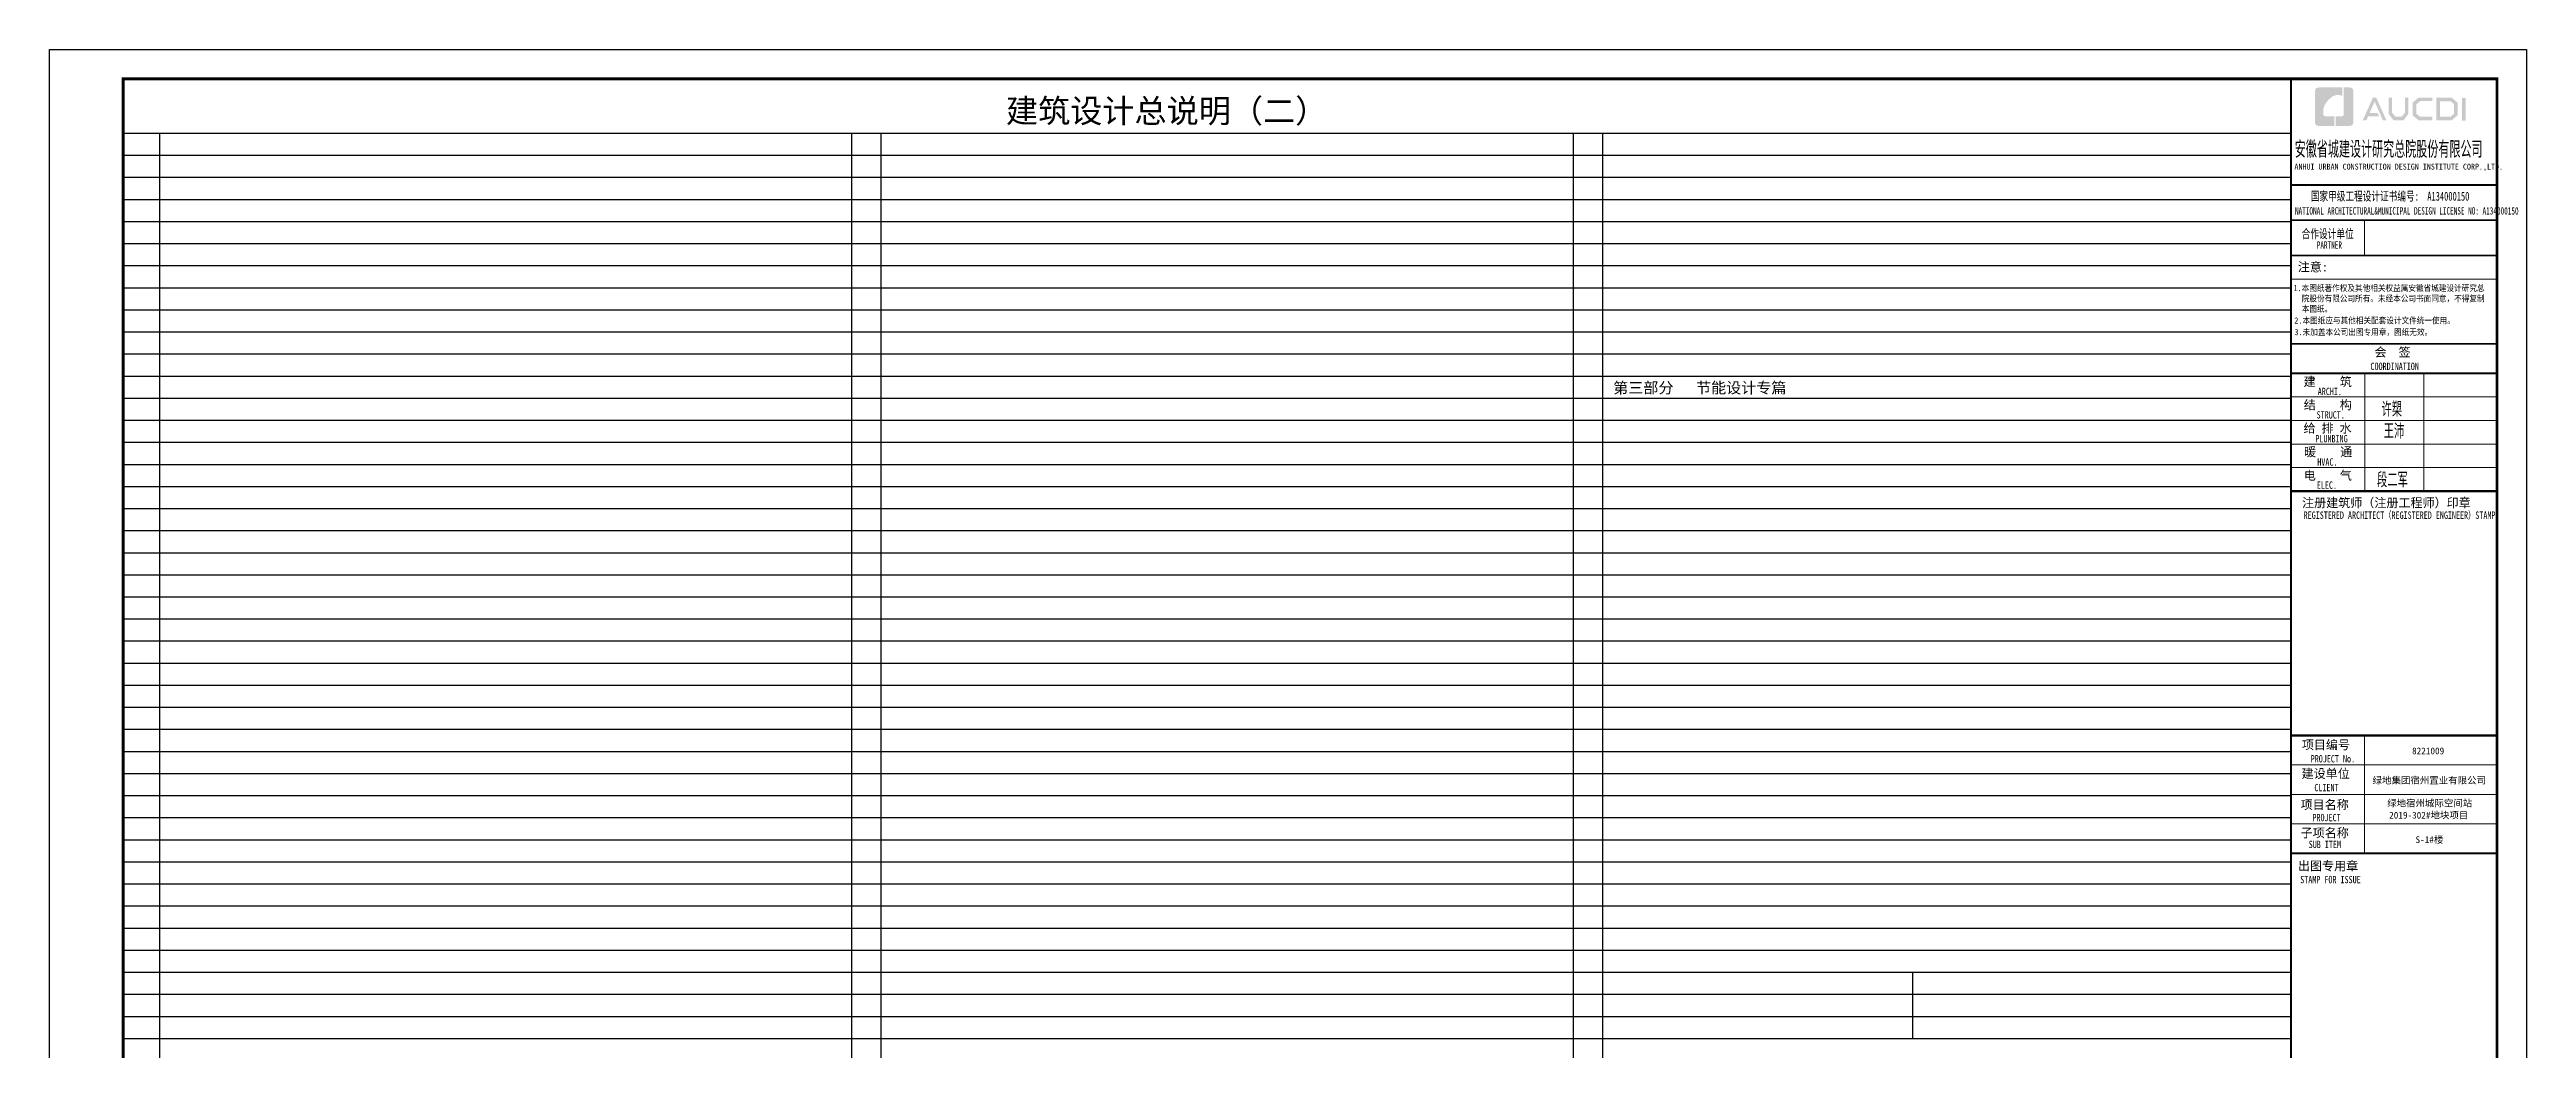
# Model space of a CAD drawing. Extents: x 1188826 to 1909461, y 608442 to 1651179.
# Drawn here: x 1278967 to 1363067, y 1416887 to 1450852 of the extents above; entities that cross this region are included whole.
import ezdxf

# ---------------------------------------------------------------- set-up
doc = ezdxf.new("R2010")
doc.units = 0
doc.header["$LTSCALE"] = 1000
doc.header["$MEASUREMENT"] = 0
for name, color, linetype in [('Defpoint', 7, 'Continuous'), ('图框', 140, 'Continuous'), ('图签文字', 147, 'Continuous')]:
    doc.layers.add(name, color=color, linetype=linetype)
doc.layers.add('S-1-TEXT', color=7, linetype='Continuous', lineweight=18)
doc.layers.add('图签', color=147, linetype='Continuous', lineweight=18)
doc.styles.add('HT', font='simhei.ttf')
doc.styles.add('宋体', font='', dxfattribs={"height": 50})
doc.styles.add('建筑图签-1', font='simhei.ttf', dxfattribs={"width": 0.7})
doc.styles.add('建筑图签-2', font='TXT.shx', dxfattribs={"width": 0.5, "bigfont": 'HZTXT.shx'})
doc.styles.add('黑体', font='simhei.ttf')
doc.styles.get('宋体').set_extended_font_data('SimSun')

# ---------------------------------------------------------------- blocks, each defined once
blk = doc.blocks.new('院标1')
h = blk.add_hatch(color=150)
h.dxf.hatch_style = 1
h.set_gradient(color1=(33, 113, 253), color2=(33, 113, 253), tint=1, name='INVCURVED')
edge = h.paths.add_edge_path()
edge.add_spline(control_points=[(116373, 648379), (116379, 648379), (116382, 648379), (116391, 648379), (116391, 648379), (116391, 648379), (116616, 648379), (116616, 648379), (116616, 648379), (116616, 648379), (116616, 648054), (116616, 648054), (116616, 648054), (116616, 648054), (116108, 648054), (116108, 648054), (116108, 648054), (116028, 648054), (115963, 648111), (115963, 648199), (115963, 648199), (115963, 648199), (115963, 649215), (115963, 649215), (115963, 649215), (115963, 649295), (116018, 649360), (116108, 649360), (116108, 649360), (116108, 649360), (116897, 649360), (116897, 649360), (116897, 649360), (116897, 649360), (116897, 649080), (116897, 649080), (116897, 649080), (116897, 649080), (116566, 649140), (116356, 648859), (116356, 648859), (116245, 648719), (116240, 648545), (116247, 648466), (116247, 648466), (116254, 648386), (116247, 648466), (116247, 648466), (116247, 648466), (116247, 648466), (116258, 648374), (116373, 648379)], knot_values=[0, 0, 0, 0, 0.071429, 0.071429, 0.071429, 0.107143, 0.142857, 0.142857, 0.142857, 0.178571, 0.214286, 0.214286, 0.214286, 0.25, 0.285714, 0.285714, 0.285714, 0.321429, 0.357143, 0.357143, 0.357143, 0.392857, 0.428571, 0.428571, 0.428571, 0.464286, 0.5, 0.5, 0.5, 0.535714, 0.571429, 0.571429, 0.571429, 0.607143, 0.642857, 0.642857, 0.642857, 0.678571, 0.714286, 0.714286, 0.714286, 0.75, 0.785714, 0.785714, 0.785714, 0.821429, 0.857143, 0.857143, 0.857143, 0.928571, 1, 1, 1, 1], degree=3, periodic=0)
h = blk.add_hatch(color=150)
h.dxf.hatch_style = 1
h.set_gradient(color1=(33, 113, 253), color2=(33, 113, 253), tint=1, name='INVCURVED')
edge = h.paths.add_edge_path()
edge.add_spline(control_points=[(117268, 649215), (117268, 649215), (117268, 648199), (117268, 648199), (117268, 648199), (117268, 648114), (117212, 648054), (117123, 648054), (117123, 648054), (117123, 648054), (116663, 648054), (116663, 648054), (116663, 648054), (116663, 648054), (116663, 648379), (116663, 648379), (116663, 648379), (116663, 648379), (116865, 648379), (116865, 648379), (116865, 648379), (116907, 648379), (116941, 648413), (116941, 648455), (116941, 648455), (116941, 648455), (116941, 649360), (116941, 649360), (116941, 649360), (116941, 649360), (117123, 649360), (117123, 649360), (117123, 649360), (117204, 649360), (117268, 649306), (117268, 649215)], knot_values=[0, 0, 0, 0, 0.1, 0.1, 0.1, 0.15, 0.2, 0.2, 0.2, 0.25, 0.3, 0.3, 0.3, 0.35, 0.4, 0.4, 0.4, 0.45, 0.5, 0.5, 0.5, 0.55, 0.6, 0.6, 0.6, 0.65, 0.7, 0.7, 0.7, 0.75, 0.8, 0.8, 0.8, 0.9, 1, 1, 1, 1], degree=3, periodic=0)
blk = doc.blocks.new('tq123')
at = {"layer": '图框'}
h = blk.add_hatch(color=256, dxfattribs=at)
h.paths.add_polyline_path([(-1187, 56758), (-1061, 56758), (-1061, 55988), (-1187, 55988)])
h.paths.add_polyline_path([(-1939, 56642), (-1939, 56116), (-1579, 56116), (-1455, 56223), (-1455, 56541), (-1575, 56642)], flags=16)
h.paths.add_polyline_path([(-2057, 56760), (-2057, 55998), (-1535, 55998), (-1337, 56168), (-1337, 56596), (-1532, 56760)])
h.paths.add_polyline_path([(-2200, 56764), (-2200, 56648), (-2607, 56648), (-2740, 56537), (-2740, 56218), (-2607, 56115), (-2198, 56115), (-2198, 55993), (-2662, 55993), (-2864, 56168), (-2864, 56596), (-2666, 56764)])
h.paths.add_polyline_path([(-3683, 56762), (-3563, 56762), (-3563, 56251), (-3449, 56120), (-3238, 56120), (-3124, 56251), (-3124, 56762), (-3010, 56762), (-3010, 56214), (-3174, 55997), (-3512, 55997), (-3683, 56216)])
h.paths.add_polyline_path([(-4215, 56760), (-4098, 56760), (-3756, 55996), (-3872, 55996), (-4153, 56630), (-4328, 56242), (-4057, 56242), (-3996, 56127), (-4377, 56127), (-4436, 55994), (-4559, 55994)])
for p, q in [((-6995, 53800), (5, 53800)), ((-6995, 53800), (5, 53800)), ((-6995, 52600), (5, 52600))]:
    blk.add_line(p, q, dxfattribs=at)
for points, const_width in [([(-6995, 0), (-6995, 57400)], 70), ([(-6995, 53800), (5, 53800)], 60), ([(-6995, 52600), (5, 52600)], 60), ([(-6995, 52600), (5, 52600)], 60), ([(-4495, 52600), (-4495, 51400)], 35), ([(-6995, 51400), (5, 51400)], 60), ([(-6995, 51400), (5, 51400)], 60), ([(-6995, 50599), (5, 50599)], 35), ([(-6987, 48400), (13, 48400)], 60), ([(-6987, 47400), (13, 47400)], 70), ([(-6987, 47400), (13, 47400)], 70), ([(-4487, 47400), (-4487, 43400)], 35), ([(-2487, 47400), (-2487, 43400)], 35), ([(-6987, 46600), (13, 46600)], 35), ([(-6987, 45800), (13, 45800)], 35), ([(-6987, 45000), (13, 45000)], 35), ([(-6987, 44200), (13, 44200)], 35), ([(-6987, 43400), (13, 43400)], 70), ([(-6995, 35100), (5, 35100)], 70), ([(-6995, 35100), (5, 35100)], 70), ([(-4495, 31100), (-4495, 35100)], 35), ([(-6995, 34100), (5, 34100)], 35), ([(-6995, 33100), (5, 33100)], 35), ([(-6995, 32100), (5, 32100)], 35), ([(5, 31100), (-6995, 31100)], 70)]:
    blk.add_lwpolyline(points, dxfattribs=dict(at, const_width=const_width))
blk.add_blockref('院标1', (-122144, -592249))
for s, height, style, width, p in [('ANHUI URBAN CONSTRUCTION DESIGN INSTITUTE CORP.,LTD.', 200, '建筑图签-1', 0.91, (-6877, 54322)), ('NATIONAL ARCHITECTURAL&MUNICIPAL DESIGN LICENSE NO: A134000150', 250, '建筑图签-1', 0.6, (-6858, 52795)), ('PARTNER', 250, '建筑图签-1', 0.6, (-6120, 51634)), ('1.本图纸著作权及其他相关权益属安徽省城建设计研究总', 210, 'HT', 0.88, (-6909, 50193)), ('本图纸。', 210, 'HT', 0.88, (-6630, 49489)), ('院股份有限公司所有。未经本公司书面同意，不得复制', 210, 'HT', 0.88, (-6630, 49839)), (' 2.本图纸应与其他相关配套设计文件统一使用。 ', 210, 'HT', 0.88, (-7020, 49092)), ('3.未加盖本公司出图专用章，图纸无效。', 210, 'HT', 0.88, (-6877, 48698)), ('COORDINATION', 250, '建筑图签-1', 0.7, (-4295, 47513)), ('ARCHI.', 250, '建筑图签-1', 0.7, (-6086, 46662)), ('STRUCT.', 250, '建筑图签-1', 0.7, (-6125, 45865)), ('PLUMBING', 250, '建筑图签-1', 0.7, (-6166, 45058)), ('ELEC.', 250, '建筑图签-1', 0.7, (-6117, 43480)), ('HVAC.', 250, '建筑图签-1', 0.7, (-6101, 44265)), ('REGISTERED ARCHITECT（REGISTERED ENGINEER）STAMP', 250, '建筑图签-1', 0.7, (-6566, 42459)), ('PROJECT No.', 250, '建筑图签-1', 0.7, (-6325, 34185, -1799)), ('CLIENT', 250, '建筑图签-1', 0.7, (-6201, 33206)), ('PROJECT', 250, '建筑图签-1', 0.7, (-6266, 32187)), ('SUB ITEM', 250, '建筑图签-1', 0.7, (-6393, 31276)), ('STAMP FOR ISSUE', 250, '建筑图签-1', 0.7, (-6682, 30081))]:
    blk.add_text(s, height=height, dxfattribs=dict(at, style=style, width=width)).set_placement(p)
at = {"layer": '图签', "color": 2, "style": '宋体'}
for s, height, p in [('8221009 ', 229.3, (-2884, 34462)), ('绿地集团宿州置业有限公司', 229.34, (-4225, 33462)), ('绿地宿州城际空间站', 229.3, (-3729, 32688)), ('2019-302#地块项目', 229.34, (-3662, 32279)), ('S-1#楼', 229.3, (-2766, 31448))]:
    blk.add_text(s, height=height, dxfattribs=at).set_placement(p)
at = {"layer": '图签文字', "color": 7, "style": '建筑图签-1'}
for s, height, width, p in [('安徽省城建设计研究总院股份有限公司', 500, 0.55, (-6867, 54777)), ('国家甲级工程设计证书编号:  A134000150', 300, 0.7, (-6323, 53267)), ('合作设计单位', 300, 0.7, (-6630, 51990))]:
    blk.add_text(s, height=height, dxfattribs=dict(at, width=width)).set_placement(p)
for s, p in [('注意:', (-6764, 50863)), ('会  签', (-4160, 47968)), ('建    筑', (-6565, 46967)), ('结    构', (-6561, 46179)), ('给 排 水', (-6570, 45385)), ('暖    通', (-6552, 44582)), ('电    气', (-6562, 43782)), ('注册建筑师（注册工程师）印章', (-6620, 42854)), ('项目编号', (-6627, 34632)), ('建设单位', (-6635, 33655)), ('项目名称', (-6668, 32597)), ('子项名称', (-6668, 31640)), ('出图专用章', (-6759, 30518))]:
    blk.add_text(s, height=300, dxfattribs=at).set_placement(p)
at = {"layer": '图签文字', "color": 1, "style": '建筑图签-2', "width": 0.7}
for s, p in [('许槊', (-3921, 45928)), ('王沛', (-3849, 45187)), ('段二军', (-4074, 43532))]:
    blk.add_text(s, height=500, dxfattribs=at).set_placement(p)

msp = doc.modelspace()

# ---------------------------------------------------------------- linework, layer by layer
at = {"layer": 'Defpoint', "color": 252}
for p, q in [((1281467, 1448012), (1355072, 1448012)), ((1282697, 1448012), (1282697, 1392512)), ((1306197, 1448012), (1306197, 1392512)), ((1307197, 1448012), (1307197, 1392512)), ((1330697, 1448012), (1355072, 1448012)), ((1330697, 1448012), (1330697, 1392512)), ((1331697, 1448012), (1331697, 1392512)), ((1355067, 1448012), (1355067, 1392512)), ((1281467, 1447262), (1355072, 1447262)), ((1330697, 1447262), (1355072, 1447262)), ((1281467, 1446512), (1355072, 1446512)), ((1281467, 1445762), (1355072, 1445762)), ((1281467, 1445012), (1355072, 1445012)), ((1281467, 1444262), (1355072, 1444262)), ((1281467, 1443512), (1355072, 1443512)), ((1281467, 1442762), (1355072, 1442762)), ((1281467, 1442012), (1355072, 1442012)), ((1281467, 1441262), (1355072, 1441262)), ((1281467, 1440512), (1355072, 1440512)), ((1281467, 1439762), (1355072, 1439762)), ((1281467, 1439012), (1355072, 1439012)), ((1281467, 1438262), (1355072, 1438262)), ((1281467, 1437512), (1355072, 1437512)), ((1281467, 1436762), (1355072, 1436762)), ((1281467, 1436012), (1355072, 1436012)), ((1281467, 1435262), (1355072, 1435262)), ((1281467, 1434512), (1355072, 1434512)), ((1281467, 1433762), (1355072, 1433762)), ((1281467, 1433012), (1355072, 1433012)), ((1281467, 1432262), (1355072, 1432262)), ((1281467, 1431512), (1355072, 1431512)), ((1281467, 1430762), (1355072, 1430762)), ((1281467, 1430012), (1355072, 1430012)), ((1281467, 1429262), (1355072, 1429262)), ((1281467, 1428512), (1355072, 1428512)), ((1281467, 1427762), (1355072, 1427762)), ((1281467, 1427012), (1355072, 1427012)), ((1281467, 1426262), (1355072, 1426262)), ((1281467, 1425512), (1355072, 1425512)), ((1281467, 1424762), (1355072, 1424762)), ((1281467, 1424012), (1355072, 1424012)), ((1281467, 1423262), (1355072, 1423262)), ((1281467, 1422512), (1355072, 1422512)), ((1281467, 1421762), (1355072, 1421762)), ((1281467, 1421012), (1355072, 1421012)), ((1281467, 1420262), (1355072, 1420262)), ((1281467, 1419512), (1355072, 1419512)), ((1342226, 1419512), (1342226, 1417262)), ((1281467, 1418762), (1355072, 1418762)), ((1281467, 1418012), (1355072, 1418012)), ((1281467, 1417262), (1355072, 1417262))]:
    msp.add_line(p, q, dxfattribs=at)
at = {"layer": '图框'}
msp.add_lwpolyline([(1278967, 1450852), (1363067, 1450852), (1363067, 1391452), (1278967, 1391452)], close=True, dxfattribs=at)
at = {"layer": '图框', "const_width": 100}
msp.add_lwpolyline([(1362067, 1392452), (1362067, 1449852), (1281467, 1449852), (1281467, 1392452)], close=True, dxfattribs=at)

# ---------------------------------------------------------------- block references
msp.add_blockref('tq123', (1362067, 1392452))

# ---------------------------------------------------------------- texts
at = {"layer": 'S-1-TEXT', "color": 7, "style": '黑体'}
for s, height, p in [('建筑设计总说明（二）', 800, (1311440, 1448368)), ('第三部分   节能设计专篇', 375, (1332060, 1439175))]:
    msp.add_text(s, height=height, dxfattribs=at).set_placement(p)

doc.saveas('drawing.dxf')
